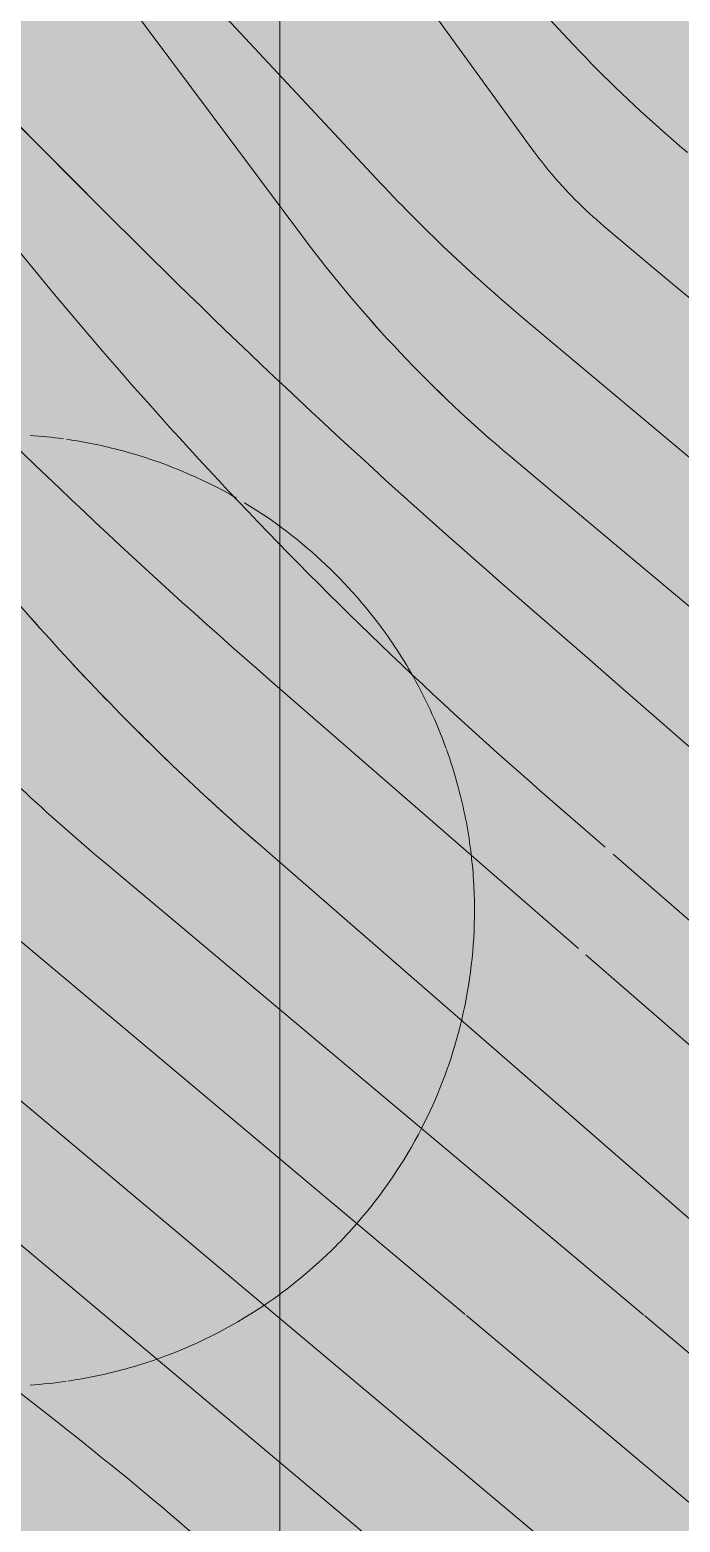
# Model space of a CAD drawing. Header units: metres. Extents: x 42.1 to 94.3, y -3.4 to 61.2.
# Drawn here: x 44.962 to 44.9862, y 58.999 to 59.0547 of the extents above; entities that cross this region are included whole.
import ezdxf

# ---------------------------------------------------------------- set-up
doc = ezdxf.new("R2010")
doc.units = ezdxf.units.M
for name, color, linetype, lineweight in [('ARQ-SAN', 7, 'Continuous', 5), ('KIRYA - PISO', 7, 'Continuous', 5), ('P-SANR-FIXT', 7, 'Continuous', 5)]:
    doc.layers.add(name, color=color, linetype=linetype, lineweight=lineweight)
doc.layers.add('ARQ_1100_BASE_TÉRREO_GARAGEM_dwg', color=7, linetype='Continuous', lineweight=5, true_color=0x767676)

# ---------------------------------------------------------------- blocks, each defined once
blk = doc.blocks.new('Ralo Quadrado Montado com Prolongador - Caixas e Ralos - Esgoto - MEP - Tigre - Com Prolongador - Branco c_ grelha branca - 100x53x40-702031-TÉRREO F_S 2')
at = {"layer": 'P-SANR-FIXT', "true_color": 0xe6e6e6, "transparency": 33554560}
h = blk.add_hatch(color=254, dxfattribs=at)
h.paths.add_polyline_path([(0.01609152238123272, -0.04999999999992853), (0.05000000000004711, -0.04999999999992799), (0.05000000000004711, 0.05000000000007201), (-0.0499999999999529, 0.05000000000007147), (-0.0499999999999529, -0.04999999999992853), (0.01216735480098043, -0.04999999999992853)])
h.paths.add_polyline_path([(-0.04270412508768651, 0.01122584585167686), (-0.04393771442118442, 0.001026681721225724), (-0.04322222937385585, 0.001270010268057372), (-0.04253403013597695, 0.0009577452465833603), (-0.02996580951419424, -0.01167513858121982), (-0.01532488899078561, -0.02331978913678894), (-0.009498868567342252, -0.02873103125148496), (-0.007067315810403606, -0.03130892474033772), (-0.001456240233246899, -0.03862938491213888), (0.001729120727131213, -0.04350854060998144), (0.001384083983567355, -0.04412545697707249), (0.0009508180774708848, -0.04432615603573212), (0.0108903678668047, -0.04259676775813453), (0.01071275158637164, -0.04244882721293743), (-0.0007511345929527821, -0.03029275151512298), (-0.008046761045049467, -0.02404863574251988), (-0.0311142104960614, -0.004594392137645649), (-0.03195373636567508, -0.003596193272660126), (-0.04270097340394299, 0.01098927429258245)])
h.paths.add_polyline_path([(0.0007105803903847402, -0.0443400008382378), (-1.057686684463022e-06, -0.04395766765935114), (-0.008431868885976882, -0.03504282764005086), (-0.01217253307646239, -0.03179177436124221), (-0.03474863302760225, -0.01271749575184038), (-0.03586408381043754, -0.01139122130852115), (-0.04429284578189948, 0.0003595915089673), (-0.04237756958280778, 0.0118392582538517), (-0.04171965646470648, 0.01206300722466094), (-0.04108683358719284, 0.01177586879357966), (-0.02618668905230421, -0.003463289461017691), (0.001502401671914782, -0.02685489723048119), (0.002761113434567408, -0.02838183669877186), (0.01230015878494688, -0.04193687344553324), (0.01197231022481606, -0.04253138304771955), (0.0115569038716892, -0.04272582627069614), (0.0009508180774708848, -0.04432615603573212)])
h.paths.add_polyline_path([(-0.01368796097165714, -0.04221588392096221), (-0.01437855372865825, -0.0419611108021529), (-0.02961724176472763, -0.02836350435764088), (-0.04139419433413808, -0.01549068568079858), (-0.04123796328176814, -0.01455405031523197), (-0.04046543965420627, -0.01400187172581329), (-0.0395286633699716, -0.01415725558292451), (-0.03849627394493331, -0.01511607127142827), (-0.03203415785501362, -0.02133954387451983), (-0.02014624096287842, -0.03089105424407218), (-0.01590109989708249, -0.03621823182936874), (-0.01266488363482512, -0.04129470094924884), (-0.01300191979929689, -0.04194909709985543), (-0.01368049854117105, -0.04221491251302925)])
h.paths.add_polyline_path([(0.0200540636342062, -0.03923760152207312), (0.01946510390563211, -0.0389594429597335), (0.005570987093298013, -0.02429033455061635), (-0.003861097837192672, -0.01624303034657366), (-0.025682189481095, 0.002359139263615721), (-0.02879983059461, 0.005986089286512741), (-0.03939501470632528, 0.01976525235537948), (-0.03921997198126671, 0.02053882988984452), (-0.03856050483917454, 0.02097947174660015), (-0.03777882643743648, 0.02084515483150664), (-0.03756816874021434, 0.0206760841548285), (-0.02014624096287842, 0.003050917883945479), (-0.01217253307646239, -0.003706783074998523), (0.006766656845189127, -0.01992929124974516), (0.007678612937553343, -0.02078902384337094), (0.01216735480098043, -0.02625510775335949), (0.02098280400285449, -0.03846169277279681), (0.02067297022930007, -0.0390346227689134), (0.02027541744560455, -0.03922337204116461)])
h.paths.add_polyline_path([(0.02756994127121172, -0.0345508368839567), (0.02692823100672059, -0.0342714030494494), (0.01100110268099638, -0.01859295744342022), (-0.002612562261918274, -0.006525781831015003), (-0.01663179648183274, 0.005986089286512741), (-0.02014624096287842, 0.009529098952894596), (-0.02498736643665034, 0.01514750163489646), (-0.03426572829619801, 0.02746649000925137), (-0.03392855100909365, 0.02812116016638142), (-0.03323332604830955, 0.02836394359143221), (-0.03256190659813248, 0.02806149118277838), (-0.01994419435144988, 0.01530903741986885), (-0.004845299813065482, 0.001895149199903422), (0.002453493320344232, -0.004449594873033771), (0.01482431539675388, -0.01642168871319912), (0.02848809218515334, -0.03323030233413408), (0.02849996045545482, -0.03393011264813375), (0.02803193009891303, -0.03445051913999839), (0.02780723344974643, -0.03452968082652121)])
h.paths.add_polyline_path([(0.03322818308458324, -0.02835405655719387), (0.03255676363440617, -0.02805160414854004), (0.01973749700163822, -0.01511607127142773), (0.01216735480098043, -0.008254698170380636), (-0.004036087022533098, 0.005986089286512741), (-0.01482945836047964, 0.01643157574743692), (-0.02849323514887965, 0.03324018936837297), (-0.02850510341918059, 0.03393999968237263), (-0.0280370730626388, 0.03446040617423782), (-0.02733992737559893, 0.03452256100077646), (-0.02686263999252793, 0.03421055610576931), (-0.01100624564472161, 0.01860284447765749), (0.007945726514297721, 0.001895149199903422), (0.01293212798641909, -0.002439463469240146), (0.01926214369838958, -0.008499135238652323), (0.02498222347292403, -0.01513761460065758), (0.0342605853324717, -0.02745660297501303), (0.03392340804536734, -0.02811127313214362), (0.03347811316657227, -0.0283332889688708)])
h.paths.add_polyline_path([(0.03828617560692021, -0.02099195236639773), (0.03756302577648857, -0.02066619712059124), (0.02184118677859157, -0.004545142344864976), (0.01216735480098043, 0.003716699739319178), (-0.003581363321678799, 0.01693144330755773), (-0.007683755901279106, 0.02079891087760928), (-0.01278733208441628, 0.02708824984445375), (-0.0209879469665808, 0.0384715798070357), (-0.02067811319302638, 0.03904450980315229), (-0.02005920659793251, 0.03924748855631147), (-0.01947024686935842, 0.03896932999397185), (-0.005915049924224214, 0.02460271913176793), (0.001351583608914611, 0.01835433438522809), (0.02567704651736978, -0.002349252229376836), (0.02848201361303968, -0.005575997759530355), (0.03938987174259898, -0.01975536532114167), (0.03921482901754041, -0.02052894285560618), (0.03855536187544824, -0.0209695847123618)])
h.paths.add_polyline_path([(-0.0009559610411971904, 0.04433604306997047), (-0.010895510830531, 0.04260665479237341), (-0.01071789455009795, 0.04245871424717631), (0.002225026743971271, 0.02898254923827007), (0.004430929963817232, 0.02708824984445375), (0.03110906753233563, 0.004604279171884534), (0.03194859340194986, 0.003606080306897928), (0.04269898212396075, -0.01121595881743906), (0.04393257145745866, -0.00101679468698738), (0.04321708641013008, -0.001260123233819029), (0.04252888717225064, -0.0009478582123450168), (0.02996066655046793, 0.01168502561545871), (0.01531974602705985, 0.02332967617102674), (0.01043410197321797, 0.02776399089499504), (0.007326397646127005, 0.03099248703500977), (0.001451097269522218, 0.03863927194637506), (-0.001734263690856977, 0.04351842764422033), (-0.001389226947293661, 0.04413534401131138), (-0.001185245233028952, 0.04426300483184159)])
h.paths.add_polyline_path([(0.04171451350098018, -0.01205312019042314), (0.04108169062346599, -0.01176598175934132), (0.02618154608857899, 0.003473176495256575), (-0.001691755443993455, 0.02708824984445375), (-0.002766256398293713, 0.02839172373301021), (-0.01230530174867319, 0.04194676047977212), (-0.01197745318854183, 0.04254127008195843), (-0.0115620468354155, 0.04273571330493503), (-0.0002622699803849926, 0.04420029009378781), (-1.057686685004455e-06, 0.04396430800042463), (0.008426725922251119, 0.0350527146742892), (0.01778461526204744, 0.02708824984445375), (0.03474349006387595, 0.01272738278607873), (0.03585894084671178, 0.0114011083427595), (0.04428770281817372, -0.0003497044747294979), (0.04237242661908147, -0.01182937121961336), (0.04195041303674347, -0.01203502475703845)])
h.paths.add_polyline_path([(0.04013795382068031, 0.01398030377578329), (0.03927325455335295, 0.01437271825925624), (0.03202901489128731, 0.02134943090875818), (0.0202559356712982, 0.0307640830699655), (0.01702972090164604, 0.03460893611217929), (0.01265974067109882, 0.04130458798348773), (0.01299677683557059, 0.04195898413409432), (0.01368281800793083, 0.04222577095520055), (0.0143734107649314, 0.04197099783639179), (0.02961209880100187, 0.02837339139187977), (0.04138905137041177, 0.01550057271503692), (0.04123282031804183, 0.01456393734947031), (0.04046029669047996, 0.01401175876005163)])
for points in [[(0.02346025071147826, -0.04489999999992698), (0.04490000000009754, -0.04488657314758213), (0.04488657314769853, 0.0449000000001035), (-0.04489999999993078, 0.04488657314772615), (-0.04488657314760974, 0.008717797886948373), (-0.04040184326881822, 0.008717797886948373), (-0.04046543965420627, -0.008717797886805434), (-0.04489999999993024, -0.008717797886805434), (-0.04488657314760974, -0.04489999999992698), (0.02323500000004464, -0.04489999999992698)], [(-0.0403088735989733, 7.201066409834312e-14), (-0.004912172152963326, 7.255209766299232e-14), (-0.005516812762235882, 0.004592701394675718), (-0.007289529331747424, 0.008872417779035057), (-0.01010951415683959, 0.0125474935541213), (-0.01462097962063456, 0.01571392233170507), (-0.01806430631628517, 0.01714019494872501), (-0.0228877288850839, 0.01773296720943024), (-0.03053786060769442, 0.0175866437746888), (-0.04040184326881389, 0.0173680558777746), (-0.04040184326881335, 7.255209766299232e-14)]]:
    blk.add_hatch(color=254, dxfattribs=at).paths.add_polyline_path(points)
h = blk.add_hatch(color=254, dxfattribs=at)
h.paths.add_polyline_path([(-0.02265700771088834, -0.01774483555785246), (-0.01806430631628463, -0.0171401949485799), (-0.01293727095014485, -0.01471730765692133), (-0.009541829360989748, -0.01180767232424934), (-0.006961153919019743, -0.008079649403934346), (-0.005446931704697395, -0.004061902064335091), (-0.004912172152963326, 7.255209766299232e-14), (-0.04040184326881335, 7.255209766299232e-14), (-0.04024420051382011, -0.01773958479614094), (-0.02961724176472763, -0.01766970642282269), (-0.02265853480104022, -0.01774475528747314)])
h.paths.add_polyline_path([(-0.02427986887826877, -0.0176595310450452), (-0.02714359905441958, -0.01746555733900967), (-0.02554508283776777, -0.01759302599668906)])
at = {"layer": 'P-SANR-FIXT', "color": 8, "true_color": 0x737373}
for p, q in [((-0.01213674925543352, 0.04128910068734615), (-0.002766256398340275, 0.02839172373293853)), ((-0.008580901592809756, 0.02729193684662421), (-0.01947024686940522, 0.03896932999390021)), ((-0.02081898966051755, 0.03784253356351474), (-0.01131269847836745, 0.02511373486642754)), ((-0.01825409873940852, 0.02560201485253076), (-0.02686263999257299, 0.0342105561056954)), ((-0.001414841753348604, 0.03248241152011234), (-0.002620341896700185, 0.03377515215377286)), ((-7.212800922117952e-05, 0.02550262474765803), (0.001809300657865146, 0.02392391864701951)), ((0.001809300657865146, 0.02392391864701951), (0.02618154608853154, 0.003473176495184886)), ((-0.001553645828162374, 0.02079211133425417), (-0.003089997792484415, 0.0220812637008753)), ((0.001351583608868305, 0.01835433438515631), (-0.001553645828162374, 0.02079211133425417)), ((0.02255015857326783, 0.0005666179510444574), (0.001351583608868305, 0.01835433438515631)), ((-0.003581363321725392, 0.01693144330748553), (-0.001062819519946991, 0.01481813413230938)), ((-0.001062819519946991, 0.01481813413230938), (0.0009239673494486366, 0.01315102200297159)), ((0.0009239673494486366, 0.01315102200297159), (0.01864944451972904, -0.001722419353052506)), ((-0.000612281119034616, 0.009334511737578103), (-0.003518540222983945, 0.01186088423329934)), ((0.0005288023929281651, 0.00834258297388793), (-0.000612281119034616, 0.009334511737578103)), ((-0.001029685389291329, -0.001421713815416496), (-0.01255304065035731, 0.00859538608817313)), ((0.003239638282781998, 0.005986089286441356), (0.0005288023929281651, 0.00834258297388793)), ((-0.002458636284116577, 0.004459481907200397), (-3.892647440037348e-05, 0.002356060260250204)), ((-0.01293727095019218, 0.002449350503406497), (0.003513397259165359, -0.01185099719920532)), ((0.001394528392957458, -0.01509089935025997), (-0.01867852188970328, 0.001752389738523865)), ((0.0002675397096806269, 0.002089653270839435), (0.01254789768653725, -0.008585499054078098)), ((-0.02255530153708785, -0.0005567309169492766), (-0.005261631749645395, -0.01506784285729408)), ((0.002453493320296586, -0.004449594873105148), (-0.0007573162720437927, -0.001658480676830496)), ((6.698504540125674e-05, -0.02549273771356278), (-0.02618668905235145, -0.003463289461089722)), ((-0.03016515588177629, -0.005489098792899801), (-0.00304100954207934, -0.02824895998253832)), ((-0.02042265871172844, -0.01913106513488116), (-0.02996580951424124, -0.0116751385812919)), ((-0.005204155363750605, -0.0151160712714998), (0.003084854828664737, -0.02207137666678031)), ((0.003576220357905431, -0.01692155627339027), (0.001424527120527196, -0.01511607127149952))]:
    blk.add_line(p, q, dxfattribs=at)
at = {"layer": 'P-SANR-FIXT'}
for p, q in [((-0.002766256398340276, 0.02839172373293853), (-0.01213674925543352, 0.04128910068734615)), ((-0.01947024686940522, 0.03896932999390021), (-0.008580901592809756, 0.02729193684662421)), ((-0.01131269847836745, 0.02511373486642754), (-0.02081898966051755, 0.03784253356351474)), ((-0.02686263999257299, 0.03421055610569541), (-0.01825409873940852, 0.02560201485253076)), ((-0.002620341896700187, 0.03377515215377286), (-0.001414841753348605, 0.03248241152011234)), ((0.001809300657865144, 0.02392391864701951), (-7.212800922117952e-05, 0.02550262474765803)), ((0.02618154608853154, 0.003473176495184886), (0.001809300657865144, 0.02392391864701951)), ((-0.003089997792484415, 0.0220812637008753), (-0.001553645828162374, 0.02079211133425416)), ((-0.001553645828162374, 0.02079211133425416), (0.001351583608868303, 0.01835433438515631)), ((0.001351583608868303, 0.01835433438515631), (0.02255015857326783, 0.0005666179510444574)), ((-0.001062819519946991, 0.01481813413230938), (-0.003581363321725392, 0.01693144330748553)), ((0.0009239673494486339, 0.01315102200297159), (-0.001062819519946991, 0.01481813413230938)), ((0.01867337892588309, -0.001742502704428824), (0.0009239673494486339, 0.01315102200297159)), ((-0.003518540222983945, 0.01186088423329934), (-0.0006122811190346151, 0.009334511737578101)), ((-0.0006122811190346151, 0.009334511737578101), (0.0005288023929281661, 0.00834258297388793)), ((-0.01255304065035731, 0.00859538608817313), (-0.001029685389291329, -0.001421713815416496)), ((0.0005288023929281661, 0.00834258297388793), (0.003239638282781999, 0.005986089286441355)), ((-3.892647440037188e-05, 0.002356060260250204), (-0.002458636284116575, 0.004459481907200395)), ((0.003513397259165359, -0.01185099719920532), (-0.01293727095019218, 0.002449350503406495)), ((-0.01867852188970328, 0.001752389738523865), (0.001394528392957457, -0.01509089935025997)), ((0.01254789768653725, -0.0085854990540781), (0.0002675397096806265, 0.002089653270839436)), ((-0.005261631749645399, -0.01506784285729407), (-0.02255530153708785, -0.0005567309169492766)), ((-0.0007573162720437916, -0.001658480676830497), (0.002453493320296588, -0.004449594873105148)), ((-0.02618668905235145, -0.003463289461089722), (6.698504540125674e-05, -0.02549273771356278)), ((-0.00304100954207934, -0.02824895998253832), (-0.03016515588177629, -0.005489098792899801)), ((-0.02996580951424124, -0.0116751385812919), (-0.02042265871172844, -0.01913106513488116)), ((0.003084854828664737, -0.02207137666678031), (-0.005204155363750604, -0.0151160712714998)), ((0.001424527120527196, -0.01511607127149952), (0.003576220357905431, -0.01692155627339027))]:
    blk.add_line(p, q, dxfattribs=at)
at = {"layer": 'P-SANR-FIXT', "color": 8, "true_color": 0x737373}
for centre, radius, start, end in [((0.03533784702538653, 0.06675484826240452), 0.05025296063637447, 222.9999999999996, 228.7606574667684), ((0.1032741576498373, 0.1260911476560295), 0.1611635375198584, 216.7536016520343, 228.9999999999991), ((0.03533784702538653, 0.06675484826240452), 0.05025296063637447, 228.7606574667684, 229.9999999999996), ((0.01034571929663634, 0.0379181317015117), 0.01620729327831615, 215.9999999999993, 219.633372780396), ((0.03676142674044496, 0.06957434205799075), 0.06199781068020772, 222.9999999999995, 229.9999999999996), ((0.01034571929663634, 0.0379181317015117), 0.01620729327831615, 219.633372780396, 229.999999999999), ((0.1858609289219772, 0.2297170425139147), 0.2886622404028902, 224.9999999999999, 228.9999999999953), ((0.0277867529683155, 0.05431450858905468), 0.04880012591614479, 216.7536016520343, 223.3768008260167), ((0.1375925247690888, 0.1813181010310375), 0.2288598415457794, 223.9999999999996, 228.9999999999994), ((0.0277867529683155, 0.05431450858905468), 0.04880012591614478, 223.3768008260167, 229.9999999999991), ((-0.02265700771093524, 5.414335646491964e-16), 0.01774483555792501, 60.00000000000014, 75.00000000000013), ((0.04697535214827136, 0.07137093930960745), 0.09132200069046657, 217.9999999999989, 223.4999999999967), ((-0.02265700771093524, 5.414335646491964e-16), 0.01774483555792501, 30.00000000000016, 34.15838923763881), ((0.04697535214827136, 0.07137093930960745), 0.09132200069046655, 223.4999999999967, 228.9999999999946), ((-0.02265700771093524, 5.414335646491964e-16), 0.01774483555792501, 19.88369239932427, 30.00000000000016), ((-0.02265700771093524, 5.414335646491964e-16), 0.01774483555792501, 15.00000000000016, 19.72696208168608), ((0.03325181910185707, 0.06364056017985749), 0.08078926881755588, 226.9999999999995, 229.9999999999993), ((-0.02265700771093524, 5.414335646491964e-16), 0.01774483555792501, 7.203963561229097, 15.00000000000015), ((-0.02265700771093524, 5.414335646491964e-16), 0.01774483555792499, 344.9999999999999, 346.7336180319288), ((-0.1032793006136569, -0.1260812606219346), 0.1611635375198583, 36.7536016520348, 48.99999999999961), ((-0.02265700771093524, 5.414335646491964e-16), 0.01774483555792499, 332.7785779608686, 344.9999999999999), ((-0.02265700771093524, 5.414335646491964e-16), 0.01774483555792499, 314.9999999999999, 318.8423043596451), ((-0.02265700771093524, 5.414335646491964e-16), 0.01774483555792498, 303.8050258831557, 314.9999999999999), ((-0.02265700771093524, 5.414335646491964e-16), 0.01774483555792499, 284.9999999999999, 289.1871549106171), ((-0.1030108762655841, -0.1248391631106824), 0.1341455018119674, 46.36326099702534, 52.00000000000012)]:
    blk.add_arc(centre, radius, start, end, dxfattribs=at)
at = {"layer": 'P-SANR-FIXT'}
for centre, radius, start, end in [((0.03533784702538653, 0.06675484826240452), 0.0502529606363744, 222.9999999999991, 228.7606574667679), ((0.1032741576498373, 0.1260911476560295), 0.1611635375198586, 216.7536016520347, 228.9999999999995), ((0.03533784702538653, 0.06675484826240452), 0.05025296063637439, 228.7606574667679, 229.9999999999991), ((0.01034571929663634, 0.0379181317015117), 0.01620729327831617, 215.9999999999997, 219.6333727803964), ((0.03676142674044496, 0.06957434205799075), 0.06199781068020762, 222.9999999999991, 229.9999999999991), ((0.01034571929663634, 0.0379181317015117), 0.01620729327831617, 219.6333727803964, 229.9999999999995), ((0.1858609289219772, 0.2297170425139147), 0.2886622404028898, 224.9999999999994, 228.9999999999949), ((0.0277867529683155, 0.05431450858905468), 0.04880012591614486, 216.7536016520347, 229.9999999999996), ((0.1375925247690888, 0.1813181010310375), 0.228859841545779, 223.9999999999991, 228.9999999999989), ((0.04697535214827136, 0.07137093930960745), 0.09132200069046673, 217.9999999999993, 228.9999999999951), ((-0.02265700771093524, 5.414335646491964e-16), 0.01774483555792501, 34.15838923763879, 58.92267778602833), ((0.03325181910185707, 0.06364056017985749), 0.08078926881755573, 223.9999999999991, 229.9999999999988), ((-0.02265700771093524, 5.414335646491964e-16), 0.017744835557925, 1.851277714604919e-13, 7.203963561229092), ((-0.02265700771093524, 5.414335646491964e-16), 0.01774483555792498, 346.7336180319288, 2.544443745170813e-13), ((-0.1032793006136569, -0.1260812606219346), 0.1611635375198586, 36.75360165203526, 49.00000000000006), ((-0.02265700771093524, 5.414335646491964e-16), 0.01774483555792499, 318.8423043596451, 332.7785779608686), ((-0.02265700771093524, 5.414335646491964e-16), 0.01774483555792498, 289.1871549106171, 303.8050258831557), ((-0.1030108762655841, -0.1248391631106824), 0.1341455018119677, 46.36326099702583, 52.00000000000059)]:
    blk.add_arc(centre, radius, start, end, dxfattribs=at)
at = {"layer": 'P-SANR-FIXT', "color": 253, "true_color": 0xacacac}
for radius, start, end in [(0.017744835557925, 82.19222883368968, 86.23388909563943), (0.017744835557925, 75.00000000000013, 81.79970610229569), (0.01774483555792499, 278.3823409461962, 284.9999999999999), (0.017744835557925, 273.7661108959651, 278.2002938977051)]:
    blk.add_arc((-0.02265700771093524, 5.414335646491964e-16), radius, start, end, dxfattribs=at)
blk = doc.blocks.new('Porta Grelha - Caixas e Ralos - Esgoto - MEP - Tigre1 - Porta Grelha Quadrado p_ Grelha Quadrada Branca - 100mm-2715202-TÉRREO F_S 2')
at = {"layer": 'P-SANR-FIXT', "color": 253, "true_color": 0xacacac}
blk.add_arc((3.129792675027332e-14, -5.900674115988381e-14), 0.04647000000000136, 204.1329332889996, 247.7713964962421, dxfattribs=at)
blk = doc.blocks.new('ARQ_1100_BASE_TÉRREO_GARAGEM_dwg_CHUVEIRO-4197728-TÉRREO F_S 2')
at = {"layer": 'ARQ-SAN', "color": 253, "true_color": 0xaaaaaa, "flags": 128}
blk.add_lwpolyline([(-8578.439385577882, 17789.41742149827), (-8578.819420940465, 17789.41742149827), (-8578.819420940465, 17789.44176138615), (-8578.439385577882, 17789.44176138615)], dxfattribs=at)
blk = doc.blocks.new('ARQ_1100_BASE_TÉRREO_GARAGEM_dwg-4178582-TÉRREO F_S 2')
at = {"layer": 'KIRYA - PISO', "true_color": 0xaaaaaa}
h = blk.add_hatch(dxfattribs=at)
h.set_pattern_fill('FP_2', color=253, style=0, pattern_type=2)
h.set_pattern_definition([(0, (-4539.02, -1079.475), (0, 0.635), []), (90, (-4539.02, -1079.475), (-0.635, 3.888253587292846e-17), [])])
h.paths.add_polyline_path([(42.6857971168975, 57.72175018781157), (42.68579517903623, 57.83593547000267), (42.71079531801212, 57.83593586484092), (42.71079448506867, 57.86208236435876), (43.42079269342054, 57.87149790888778), (43.42079387181643, 57.83583189685722), (43.44579323980832, 57.85380648215328), (43.44579289068048, 57.87182936217877), (45.5857972558652, 57.87182936217899), (45.5857972558652, 59.17182936217895), (45.55276856228742, 59.17181294327344), (45.55300260374999, 59.16026187996399), (45.55436292680659, 59.15618238744774), (45.55436175062486, 59.14714554574517), (45.55115302290116, 59.13833384191005), (45.54472660931295, 59.13092194466473), (45.5363237532852, 59.12634456898455), (45.52777259493438, 59.12483775201381), (45.51789602597501, 59.1268377520138), (45.51020561381307, 59.13140819423068), (45.50439216696761, 59.13833384191006), (45.50118285115304, 59.14749929242664), (45.50118226306218, 59.15652328836794), (45.50294177110536, 59.16220320713781), (45.50277259493438, 59.17182936217895), (45.09842334011688, 59.17182936217895), (45.0984231590001, 59.15437269577441), (45.10523646739881, 59.15437262508506), (45.10866430488664, 59.11439801166792), (45.05880425652782, 59.11437427290669), (45.0616098506062, 59.15437307771875), (45.06842315957613, 59.15442841481304), (45.06842334011441, 59.17182936217895), (44.99562161911313, 59.17182936217895), (44.98345013340377, 59.02372451137878), (44.97128173123389, 59.17182936217895), (44.89848001022897, 59.17182936217895), (44.89847982913403, 59.15437477021677), (44.90529313753274, 59.15437469952788), (44.90809790162808, 59.11437583650817), (44.85823785376766, 59.11440060987965), (44.86166652074013, 59.15437515215974), (44.86847982969218, 59.15442841481304), (44.86848001023105, 59.17182936217895), (43.69311115032767, 59.17182991563376), (43.69311044405869, 59.17182991563376), (43.67379290628112, 59.17182991563376), (43.67363057726412, 59.17182991563376), (42.5857972558652, 59.17182936217895), (42.58579725586884, 57.72175086700879)])
h.paths.add_polyline_path([(42.71078959110679, 57.87175093675394), (42.71076982303663, 58.57160093152432), (42.75076982302112, 58.57160206896204), (42.75076982302112, 57.87175207419258)])
h.paths.add_polyline_path([(43.87277173689495, 58.53684629000906), (43.85047235039352, 58.53817875625914), (43.82850145607915, 58.54221829926225), (43.80716892930022, 58.54884863906304), (43.78680319520631, 58.55802877955563), (43.76767729711571, 58.56957166164269), (43.74963848821665, 58.58382002446745), (43.73299678974453, 58.60079939661765), (43.72052582626048, 58.6167365166018), (43.70895492951536, 58.63584547924139), (43.69963562595466, 58.65674328696873), (43.693136924795, 58.67754468072174), (43.6891425154805, 58.69935945395839), (43.68775783486314, 58.721817675526), (43.68802558308762, 59.02481181055473), (43.69352972873737, 59.02325214900969), (43.69773408520455, 59.02281842633843), (44.04773634020336, 59.02284473073321), (44.05418009865144, 59.02379859398083), (44.05773505536309, 59.02493221419713), (44.05758074242684, 58.71896618045108), (44.05637652890871, 58.6993870533999), (44.05238539861424, 58.6775716800107), (44.04572701039156, 58.6562478911606), (44.03657366187251, 58.63587010139977), (44.02500563752306, 58.6167593997565), (44.01124154429694, 58.59916429127971), (43.99543617537496, 58.58337732140301), (43.97786125654189, 58.56958745800056), (43.95873709367601, 58.55804170123336), (43.93837273967753, 58.54885849967442), (43.91582144209591, 58.54200049885668), (43.8950709228617, 58.53818210806111), (43.87702575661325, 58.53710112425915)])
h.paths.add_polyline_path([(43.87276760448077, 58.59183157955278), (43.89118237784594, 58.59324607516364), (43.90765605148432, 58.59668671784228), (43.92251025972048, 58.60174412688394), (43.93776629534664, 58.60925316208125), (43.95189590666904, 58.61871288282229), (43.96468862416774, 58.62991460642269), (43.97615560065929, 58.64310820736534), (43.98594598656261, 58.65805944628193), (43.99341281306122, 58.67374294701116), (43.99872509150695, 58.69018088253834), (44.00161397511896, 58.70473140641234), (44.00274765174565, 58.72503246088717), (44.00252409600156, 58.85899816700186), (44.0016650515881, 58.86554529701686), (43.99811534864211, 58.87373083694082), (43.99341281306122, 58.8798747199567), (43.98630698218442, 58.88517170758291), (43.9791860882279, 58.88815907656277), (43.97094246245202, 58.88929089827133), (43.96084052711959, 58.88790037988215), (43.92948046384328, 58.88206723798979), (43.9027325071647, 58.87897658891397), (43.87239768407483, 58.87783697909597), (43.84206497529728, 58.87903154204871), (43.81200541599388, 58.88256003226639), (43.78042512578901, 58.88860013840514), (43.77394990507139, 58.88927523058053), (43.76556020889077, 58.88790037988215), (43.75750760143784, 58.88410976083227), (43.75183762670206, 58.87962524092348), (43.74690098212496, 58.87304886758788), (43.74380329853101, 58.86543155163794), (43.74274913643699, 58.85727631478001), (43.74293667670045, 58.71915270252483), (43.74390426534376, 58.70471203826028), (43.74764789079754, 58.68683080433834), (43.75343587088601, 58.67052391737463), (43.76063870016529, 58.656137105407), (43.76983551650843, 58.64246923645558), (43.78165740832941, 58.62918601101742), (43.7948935286459, 58.61785885836765), (43.80776629571396, 58.60924339194195), (43.82302345984962, 58.60173664996167), (43.83912079580308, 58.59625869342457), (43.85580097246883, 58.59295658212709), (43.87272401438895, 58.591834469871)])
h.paths.add_polyline_path([(43.86854105951635, 58.70108639699335), (43.86032099738353, 58.70311933560173), (43.85287692954967, 58.70702547805752), (43.84622843251715, 58.71310158305563), (43.84151964313004, 58.72021617808188), (43.83877446624128, 58.7274529035974), (43.83775678227245, 58.73582894872636), (43.83775031948978, 58.82182177180706), (43.83825988433782, 58.82570480168474), (43.83975708820203, 58.82932363546849), (43.84213989912784, 58.83243165565139), (43.84524593251148, 58.83481705582433), (43.84886351734093, 58.83631727493071), (43.85350918668058, 58.83683013288031), (43.89247898564923, 58.83683306165251), (43.89586035801276, 58.83650929042305), (43.89908215758318, 58.83543294735603), (43.90197913328211, 58.83365923975057), (43.90440269474946, 58.83127914381053), (43.90622853377263, 58.82841473833446), (43.90736300024679, 58.82521294310539), (43.90774790563346, 58.82183798314813), (43.90750017865668, 58.73372006763466), (43.9067405920279, 58.72745896498073), (43.90365334985481, 58.71943022157426), (43.89895690340758, 58.7126248204836), (43.89264177247815, 58.70702902438229), (43.88507233444791, 58.70308283489828), (43.87697870208385, 58.7010871494827), (43.86897380512725, 58.70108643558664)])
h.paths.add_polyline_path([(42.8145025898512, 58.75030156363467), (42.81347715514761, 58.75066037872433), (42.81289915557623, 58.75158025974673), (42.8128579202758, 58.75194623315186), (42.81313033970217, 59.11913668012539), (42.81367232409759, 59.11966667653196), (42.81448883096351, 59.11989157143838), (42.96522673299334, 59.12015384988092), (42.96535532009674, 59.12610492670957), (42.9663312095859, 59.12810492670958), (42.96620230513106, 59.14387733453406), (42.9653548561584, 59.14643415903984), (42.96535439222005, 59.15360129427783), (42.96826093501592, 59.16100268767563), (42.97330659202142, 59.16660642566699), (42.97965326599608, 59.17002732912251), (42.98701495359165, 59.17108435436862), (42.99417508468637, 59.16959781752246), (43.00047334520963, 59.16568472388565), (43.00506291752837, 59.15977155448315), (43.00730800535499, 59.15338063505672), (43.00730709907506, 59.14620329731986), (43.00619223938122, 59.14253899431439), (43.0063312095859, 59.12763053190243), (43.00730709907506, 59.12610492670957), (43.0076312095859, 59.11989160178403), (43.18151733418839, 59.11972875557343), (43.1822855350625, 59.11896055481955), (43.18244840859283, 59.11824695933122), (43.18222806463892, 58.75112389846522), (43.18162607376229, 58.75052190758859), (43.18080373893196, 58.75030156363489), (42.82954224858159, 58.75030156363468)])
h.paths.add_polyline_path([(42.83591864234499, 58.77340082006511), (43.15964368438204, 58.7734008670903), (43.15964368438204, 59.01548288174247), (42.83559854955007, 59.01548288174247), (42.83590645263516, 58.78261974075013)])
h.paths.add_polyline_path([(42.99762454409488, 58.90504927797572), (42.98910443158772, 58.90638155486323), (42.98206604825698, 58.90948715088211), (42.9757246078681, 58.91470608250262), (42.97133120958591, 58.92074073288513), (42.96852432725355, 58.92795286162742), (42.96772633131456, 58.93616372348036), (42.96883332620946, 58.94340680923363), (42.97193782143817, 58.95053684738373), (42.97638326495203, 58.95633026216453), (42.98294458806642, 58.96124492045152), (42.99063400192232, 58.96420836573115), (42.998267198867, 58.96504408096182), (43.00539939187004, 58.96410510993969), (43.01283623352538, 58.96095692907726), (43.01886582323773, 58.95633026216453), (43.02363969178688, 58.95010883554467), (43.02664067101289, 58.94286383079685), (43.02766424914085, 58.93508898302169), (43.02664067101289, 58.92731413524653), (43.02352067599487, 58.91991402609878), (43.01815548078299, 58.91330263894261), (43.01180024353749, 58.90872417567508), (43.00428741915118, 58.90592646211799), (42.9987055815752, 58.90519159925999)])
h.paths.add_polyline_path([(42.99762454409488, 58.91453061350065), (43.00383121427902, 58.91559802198561), (43.00793278898144, 58.91730721137517), (43.01249643832115, 58.92098851204935), (43.01581755093626, 58.92574877421802), (43.01762479997905, 58.93084968907197), (43.01815750466253, 58.93528198318011), (43.01718196382375, 58.94113520772685), (43.01508796386442, 58.94581211215078), (43.01216150659303, 58.94962594551939), (43.00698192593283, 58.95327487655872), (43.00212879587535, 58.95505435654518), (42.99745158766098, 58.95562458239534), (42.99141524956717, 58.95457885701816), (42.98687100166104, 58.95252906584159), (42.98292231483495, 58.94941056568214), (42.97946713321885, 58.94451512808676), (42.97762450602085, 58.9393299314027), (42.9771826454749, 58.93420429869888), (42.97776668402854, 58.92976808545306), (42.98020827466806, 58.92430440636873), (42.98314314339518, 58.92050938645564), (42.98734535933459, 58.91728491275602), (42.99302497849592, 58.91513615779956), (42.9975895398351, 58.91453522189886)])
h.paths.add_polyline_path([(43.80023942159193, 58.95932612976534), (43.80218056443012, 58.95958168606815), (43.80451607865098, 58.96073505741185), (43.80554272245062, 58.96152282890635), (43.80673461212005, 58.96307612976518), (43.80748386528882, 58.96488498692684), (43.80773942159163, 58.96682612976504), (43.80748386528882, 58.96876727260324), (43.80673461212005, 58.97057612976489), (43.80554272245062, 58.97212943062373), (43.80398942159177, 58.97332132029317), (43.80218056443012, 58.97407057346193), (43.80023942159193, 58.97432612976475), (43.79829827875372, 58.97407057346193), (43.79648942159207, 58.97332132029317), (43.79493612073323, 58.97212943062373), (43.79374423106379, 58.97057612976489), (43.79299497789503, 58.96876727260324), (43.79273942159221, 58.96682612976504), (43.79299497789503, 58.96488498692684), (43.79374423106379, 58.96307612976518), (43.79493612073323, 58.96152282890635), (43.79648942159207, 58.9603309392369), (43.79829827875372, 58.95958168606815)])
h.paths.add_polyline_path([(43.94523942118127, 58.95933702722535), (43.94718056401946, 58.95959258352818), (43.94898942118112, 58.96034183669693), (43.95054272203995, 58.96153372636637), (43.95179172741005, 58.96322491672434), (43.95248386487815, 58.96489588438686), (43.95273942118098, 58.96683702722506), (43.95248386487815, 58.96877817006325), (43.9517346117094, 58.97058702722492), (43.95054272203995, 58.97214032808375), (43.94898942118112, 58.97333221775319), (43.94718056401946, 58.97408147092194), (43.94523942118127, 58.97433702722477), (43.94329827834307, 58.97408147092194), (43.94093195012692, 58.97290445516806), (43.93993612032258, 58.97214032808375), (43.93874423065313, 58.97058702722492), (43.93799497748438, 58.96877817006325), (43.93773942118155, 58.96683702722506), (43.93799497748438, 58.96489588438686), (43.93874423065313, 58.9630870272252), (43.93993612032258, 58.96153372636637), (43.94148942118141, 58.96034183669693), (43.94333199963594, 58.95958814403575)])
h.paths.add_polyline_path([(42.90522173427603, 59.05151772178154), (42.90940671007074, 59.05206868429725), (42.91330648668105, 59.05368402465947), (42.91665530077562, 59.05625366009196), (42.91922493620813, 59.05960247418655), (42.92084027657035, 59.06350225079686), (42.92139123908606, 59.06768722659156), (42.92084027657035, 59.07187220238627), (42.91922493620813, 59.07577197899658), (42.91665530077562, 59.07912079309116), (42.91330648668105, 59.08169042852366), (42.90940671007074, 59.08330576888588), (42.90522173427603, 59.08385673140159), (42.90103675848132, 59.08330576888588), (42.89713698187101, 59.08169042852366), (42.89378816777644, 59.07912079309116), (42.89121853234393, 59.07577197899658), (42.88960319198172, 59.07187220238627), (42.889052229466, 59.06768722659156), (42.88960319198172, 59.06350225079686), (42.89121853234393, 59.05960247418655), (42.89378816777644, 59.05625366009196), (42.89713698187101, 59.05368402465947), (42.90125185889828, 59.05204036579012)])
h.paths.add_polyline_path([(42.99761904560643, 59.05151772178155), (43.00282899352799, 59.05249324165326), (43.00570379801145, 59.05368402465948), (43.00905261210602, 59.05625366009197), (43.01162224753852, 59.05960247418655), (43.01323758790073, 59.06350225079686), (43.01378855041645, 59.06768722659156), (43.01323758790073, 59.07187220238627), (43.01162224753852, 59.07577197899656), (43.00905261210602, 59.07912079309115), (43.0047320965767, 59.0820929204365), (43.00116373573503, 59.08339006409298), (42.99761904560643, 59.08385673140158), (42.99282204613177, 59.08305226037714), (42.98881119787448, 59.08113557796441), (42.98618547910684, 59.07912079309115), (42.98361584367434, 59.07577197899658), (42.98200050331212, 59.07187220238627), (42.9814495407964, 59.06768722659156), (42.98219010486426, 59.06304451215823), (42.98418676572397, 59.05885843408556), (42.98633120958591, 59.05614183716241), (42.99047231430755, 59.05329548359552), (42.9943312095859, 59.0519505736053), (42.99760679822634, 59.05151933417972)])
h.paths.add_polyline_path([(43.09001621594876, 59.05152519408701), (43.09420119174347, 59.05207615660272), (43.09810096835378, 59.05369149696493), (43.10144978244836, 59.05626113239743), (43.10401941788086, 59.05960994649202), (43.10563475824308, 59.06350972310232), (43.10618572075879, 59.06769469889703), (43.10563475824308, 59.07187967469174), (43.10401941788086, 59.07577945130205), (43.10144978244836, 59.07912826539663), (43.09810096835378, 59.08169790082913), (43.09420119174347, 59.08331324119135), (43.09001621594876, 59.08386420370706), (43.08583124015405, 59.08331324119135), (43.08193146354375, 59.08169790082913), (43.07858264944916, 59.07912826539663), (43.07601301401666, 59.07577945130205), (43.07439767365445, 59.07187967469174), (43.07384671113873, 59.06769469889703), (43.07439767365445, 59.06350972310232), (43.07601301401666, 59.05960994649202), (43.07858264944916, 59.05626113239743), (43.08193146354375, 59.05369149696493), (43.08583124015405, 59.05207615660272)])
h.paths.add_polyline_path([(43.87272981478514, 59.06965557813631), (43.86542507361025, 59.07085299637633), (43.85993469255348, 59.07323139829489), (43.85505214525573, 59.07697790860654), (43.85107917969084, 59.08215557813612), (43.84854022710605, 59.08849988541917), (43.8477298147855, 59.09465557813595), (43.84858166912827, 59.10112605426342), (43.85107917969084, 59.10715557813577), (43.85505214525573, 59.11233324766535), (43.86022981478533, 59.11630621323025), (43.86625933865768, 59.11880372379282), (43.87292507361025, 59.11962987182359), (43.8792002909126, 59.11880372379282), (43.88522981478496, 59.11630621323025), (43.89049124110019, 59.11222409369716), (43.89438044987944, 59.10715557813576), (43.89700253649578, 59.10017980519067), (43.89772981478478, 59.09465557813595), (43.89687796044201, 59.08818510200848), (43.89438044987944, 59.08215557813613), (43.88967862132476, 59.07641863236394), (43.88518459126097, 59.07298621084467), (43.8781014545123, 59.07036276792253), (43.87292507361025, 59.06968128444831)])
h.paths.add_polyline_path([(43.87272981478514, 59.07665557813592), (43.87738855759699, 59.07726891326272), (43.88172981478515, 59.0790671208678), (43.88591545466701, 59.08252416555184), (43.888716924546, 59.08661801039053), (43.89024558168594, 59.09097746258097), (43.89059368807147, 59.0956895631814), (43.88975798434696, 59.10017980519067), (43.88779394923656, 59.10433888893428), (43.884583939264, 59.10805398866442), (43.88172981478515, 59.11024403540409), (43.87702575661325, 59.11209000666481), (43.87272981478514, 59.11265557813598), (43.8677486927082, 59.11190870914535), (43.86292507361025, 59.10962653578228), (43.85958818562646, 59.1068443466112), (43.8570181701992, 59.10335817764263), (43.85534314991191, 59.09931432094781), (43.85480271648826, 59.09410183472439), (43.85560456553456, 59.08936572218248), (43.85714135751699, 59.08565557813593), (43.86053350317975, 59.08151973702459), (43.86452873546018, 59.07873619708893), (43.86904278793371, 59.07714098442958), (43.8705085901076, 59.07694800791242)])
at = {"extrusion": (0, 0, -1), "zscale": -1, "rotation": 270.0005944522213}
blk.add_blockref('ARQ_1100_BASE_TÉRREO_GARAGEM_dwg_CHUVEIRO-4197728-TÉRREO F_S 2', (-17834.32403563441, -8519.832159090425), dxfattribs=at)

msp = doc.modelspace()

# ---------------------------------------------------------------- block references
at = {"layer": 'ARQ_1100_BASE_TÉRREO_GARAGEM_dwg', "color": 253, "true_color": 0xaaaaaa}
msp.add_blockref('ARQ_1100_BASE_TÉRREO_GARAGEM_dwg-4178582-TÉRREO F_S 2', (0, 0), dxfattribs=at)
at = {"layer": 'P-SANR-FIXT', "color": 8, "true_color": 0x737373}
for name, p in [('Porta Grelha - Caixas e Ralos - Esgoto - MEP - Tigre1 - Porta Grelha Quadrado p_ Grelha Quadrada Branca - 100mm-2715202-TÉRREO F_S 2', (44.98345119109041, 59.02182936217893)), ('Ralo Quadrado Montado com Prolongador - Caixas e Ralos - Esgoto - MEP - Tigre - Com Prolongador - Branco c_ grelha branca - 100x53x40-702031-TÉRREO F_S 2', (44.98345119109045, 59.02182936217888))]:
    msp.add_blockref(name, p, dxfattribs=at)

doc.saveas('drawing.dxf')
